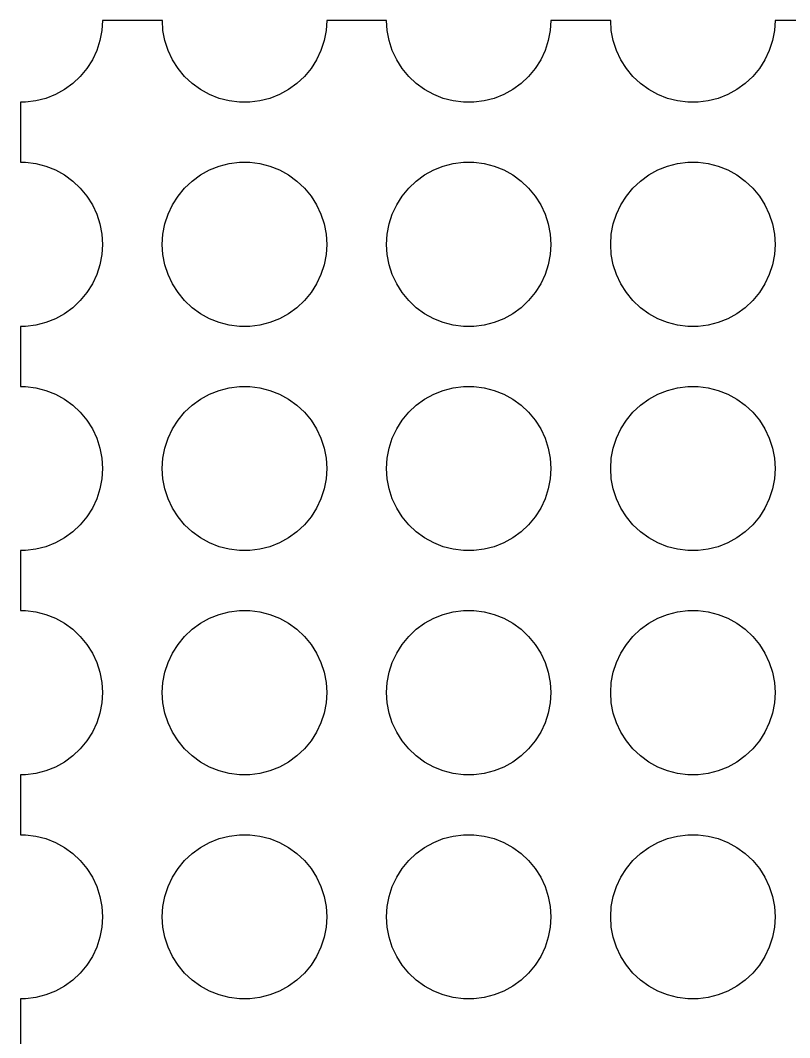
# Model space of a CAD drawing. Header units: metres. Extents: x -98 to 98, y -142 to 142.
# Drawn here: x -97.5 to -46, y 74.4 to 142.5 of the extents above; entities that cross this region are included whole.
import ezdxf

# ---------------------------------------------------------------- set-up
doc = ezdxf.new("R2010")
doc.units = ezdxf.units.M

msp = doc.modelspace()

# ---------------------------------------------------------------- linework, layer by layer
for p, q in [((-92.0006, 142.49), (-92.0434, 141.811)), ((-87.9994, 142.49), (-92.0006, 142.49)), ((-87.9566, 141.811), (-87.9994, 142.49)), ((-77.0006, 142.49), (-77.0434, 141.811)), ((-72.9994, 142.49), (-77.0006, 142.49)), ((-72.9566, 141.811), (-72.9994, 142.49)), ((-62.0006, 142.49), (-62.0434, 141.811)), ((-57.9994, 142.49), (-62.0006, 142.49)), ((-57.9566, 141.811), (-57.9994, 142.49)), ((-47.0006, 142.49), (-47.0434, 141.811)), ((-42.9994, 142.49), (-47.0006, 142.49)), ((-92.0434, 141.811), (-92.1728, 141.132)), ((-87.8272, 141.132), (-87.9566, 141.811)), ((-77.0434, 141.811), (-77.1728, 141.132)), ((-72.8272, 141.132), (-72.9566, 141.811)), ((-62.0434, 141.811), (-62.1728, 141.132)), ((-57.8272, 141.132), (-57.9566, 141.811)), ((-47.0434, 141.811), (-47.1728, 141.132)), ((-92.1728, 141.132), (-92.3862, 140.475)), ((-87.6138, 140.475), (-87.8272, 141.132)), ((-77.1728, 141.132), (-77.3862, 140.475)), ((-72.6138, 140.475), (-72.8272, 141.132)), ((-62.1728, 141.132), (-62.3862, 140.475)), ((-57.6138, 140.475), (-57.8272, 141.132)), ((-47.1728, 141.132), (-47.3862, 140.475)), ((-92.3862, 140.475), (-92.6803, 139.85)), ((-87.3197, 139.85), (-87.6138, 140.475)), ((-77.3862, 140.475), (-77.6803, 139.85)), ((-72.3197, 139.85), (-72.6138, 140.475)), ((-62.3862, 140.475), (-62.6803, 139.85)), ((-57.3197, 139.85), (-57.6138, 140.475)), ((-47.3862, 140.475), (-47.6803, 139.85)), ((-92.6803, 139.85), (-93.0504, 139.267)), ((-86.9496, 139.267), (-87.3197, 139.85)), ((-77.6803, 139.85), (-78.0504, 139.267)), ((-71.9496, 139.267), (-72.3197, 139.85)), ((-62.6803, 139.85), (-63.0504, 139.267)), ((-56.9496, 139.267), (-57.3197, 139.85)), ((-47.6803, 139.85), (-48.0504, 139.267)), ((-93.0504, 139.267), (-93.4907, 138.735)), ((-86.5093, 138.735), (-86.9496, 139.267)), ((-78.0504, 139.267), (-78.4907, 138.735)), ((-71.5093, 138.735), (-71.9496, 139.267)), ((-63.0504, 139.267), (-63.4907, 138.735)), ((-56.5093, 138.735), (-56.9496, 139.267)), ((-48.0504, 139.267), (-48.4907, 138.735)), ((-93.9942, 138.262), (-94.5529, 137.856)), ((-93.4907, 138.735), (-93.9942, 138.262)), ((-86.0058, 138.262), (-86.5093, 138.735)), ((-85.447, 137.856), (-86.0058, 138.262)), ((-78.9942, 138.262), (-79.5529, 137.856)), ((-78.4907, 138.735), (-78.9942, 138.262)), ((-71.0058, 138.262), (-71.5093, 138.735)), ((-70.447, 137.856), (-71.0058, 138.262)), ((-63.9942, 138.262), (-64.5529, 137.856)), ((-63.4907, 138.735), (-63.9942, 138.262)), ((-56.0058, 138.262), (-56.5093, 138.735)), ((-55.447, 137.856), (-56.0058, 138.262)), ((-48.9942, 138.262), (-49.5529, 137.856)), ((-48.4907, 138.735), (-48.9942, 138.262)), ((-95.1582, 137.523), (-95.8004, 137.269)), ((-94.5529, 137.856), (-95.1582, 137.523)), ((-84.8418, 137.523), (-85.447, 137.856)), ((-84.1996, 137.269), (-84.8418, 137.523)), ((-80.1582, 137.523), (-80.8004, 137.269)), ((-79.5529, 137.856), (-80.1582, 137.523)), ((-69.8418, 137.523), (-70.447, 137.856)), ((-69.1996, 137.269), (-69.8418, 137.523)), ((-65.1582, 137.523), (-65.8004, 137.269)), ((-64.5529, 137.856), (-65.1582, 137.523)), ((-54.8418, 137.523), (-55.447, 137.856)), ((-54.1996, 137.269), (-54.8418, 137.523)), ((-50.1582, 137.523), (-50.8004, 137.269)), ((-49.5529, 137.856), (-50.1582, 137.523)), ((-97.1546, 137.011), (-97.5, 137.011)), ((-97.5, 137.011), (-97.5, 132.989)), ((-96.4694, 137.097), (-97.1546, 137.011)), ((-95.8004, 137.269), (-96.4694, 137.097)), ((-83.5306, 137.097), (-84.1996, 137.269)), ((-82.8453, 137.011), (-83.5306, 137.097)), ((-82.1546, 137.011), (-82.8453, 137.011)), ((-81.4694, 137.097), (-82.1546, 137.011)), ((-80.8004, 137.269), (-81.4694, 137.097)), ((-68.5306, 137.097), (-69.1996, 137.269)), ((-67.8453, 137.011), (-68.5306, 137.097)), ((-67.1546, 137.011), (-67.8453, 137.011)), ((-66.4694, 137.097), (-67.1546, 137.011)), ((-65.8004, 137.269), (-66.4694, 137.097)), ((-53.5306, 137.097), (-54.1996, 137.269)), ((-52.8453, 137.011), (-53.5306, 137.097)), ((-52.1546, 137.011), (-52.8453, 137.011)), ((-51.4694, 137.097), (-52.1546, 137.011)), ((-50.8004, 137.269), (-51.4694, 137.097)), ((-97.5, 132.989), (-97.1546, 132.989)), ((-97.1546, 132.989), (-96.4694, 132.903)), ((-96.4694, 132.903), (-95.8004, 132.731)), ((-84.1996, 132.731), (-83.5306, 132.903)), ((-83.5306, 132.903), (-82.8453, 132.989)), ((-82.8453, 132.989), (-82.1546, 132.989)), ((-82.1546, 132.989), (-81.4694, 132.903)), ((-81.4694, 132.903), (-80.8004, 132.731)), ((-69.1996, 132.731), (-68.5306, 132.903)), ((-68.5306, 132.903), (-67.8453, 132.989)), ((-67.8453, 132.989), (-67.1546, 132.989)), ((-67.1546, 132.989), (-66.4694, 132.903)), ((-66.4694, 132.903), (-65.8004, 132.731)), ((-54.1996, 132.731), (-53.5306, 132.903)), ((-53.5306, 132.903), (-52.8453, 132.989)), ((-52.8453, 132.989), (-52.1546, 132.989)), ((-52.1546, 132.989), (-51.4694, 132.903)), ((-51.4694, 132.903), (-50.8004, 132.731)), ((-95.8004, 132.731), (-95.1582, 132.477)), ((-95.1582, 132.477), (-94.5529, 132.144)), ((-94.5529, 132.144), (-93.9942, 131.738)), ((-86.0058, 131.738), (-85.447, 132.144)), ((-85.447, 132.144), (-84.8418, 132.477)), ((-84.8418, 132.477), (-84.1996, 132.731)), ((-80.8004, 132.731), (-80.1582, 132.477)), ((-80.1582, 132.477), (-79.5529, 132.144)), ((-79.5529, 132.144), (-78.9942, 131.738)), ((-71.0058, 131.738), (-70.447, 132.144)), ((-70.447, 132.144), (-69.8418, 132.477)), ((-69.8418, 132.477), (-69.1996, 132.731)), ((-65.8004, 132.731), (-65.1582, 132.477)), ((-65.1582, 132.477), (-64.5529, 132.144)), ((-64.5529, 132.144), (-63.9942, 131.738)), ((-56.0058, 131.738), (-55.447, 132.144)), ((-55.447, 132.144), (-54.8418, 132.477)), ((-54.8418, 132.477), (-54.1996, 132.731)), ((-50.8004, 132.731), (-50.1582, 132.477)), ((-50.1582, 132.477), (-49.5529, 132.144)), ((-49.5529, 132.144), (-48.9942, 131.738)), ((-93.9942, 131.738), (-93.4907, 131.265)), ((-86.5093, 131.265), (-86.0058, 131.738)), ((-78.9942, 131.738), (-78.4907, 131.265)), ((-71.5093, 131.265), (-71.0058, 131.738)), ((-63.9942, 131.738), (-63.4907, 131.265)), ((-56.5093, 131.265), (-56.0058, 131.738)), ((-48.9942, 131.738), (-48.4907, 131.265)), ((-93.4907, 131.265), (-93.0504, 130.733)), ((-93.0504, 130.733), (-92.6803, 130.15)), ((-87.3197, 130.15), (-86.9496, 130.733)), ((-86.9496, 130.733), (-86.5093, 131.265)), ((-78.4907, 131.265), (-78.0504, 130.733)), ((-78.0504, 130.733), (-77.6803, 130.15)), ((-72.3197, 130.15), (-71.9496, 130.733)), ((-71.9496, 130.733), (-71.5093, 131.265)), ((-63.4907, 131.265), (-63.0504, 130.733)), ((-63.0504, 130.733), (-62.6803, 130.15)), ((-57.3197, 130.15), (-56.9496, 130.733)), ((-56.9496, 130.733), (-56.5093, 131.265)), ((-48.4907, 131.265), (-48.0504, 130.733)), ((-48.0504, 130.733), (-47.6803, 130.15)), ((-92.6803, 130.15), (-92.3862, 129.525)), ((-87.6138, 129.525), (-87.3197, 130.15)), ((-77.6803, 130.15), (-77.3862, 129.525)), ((-72.6138, 129.525), (-72.3197, 130.15)), ((-62.6803, 130.15), (-62.3862, 129.525)), ((-57.6138, 129.525), (-57.3197, 130.15)), ((-47.6803, 130.15), (-47.3862, 129.525)), ((-92.3862, 129.525), (-92.1728, 128.868)), ((-87.8272, 128.868), (-87.6138, 129.525)), ((-77.3862, 129.525), (-77.1728, 128.868)), ((-72.8272, 128.868), (-72.6138, 129.525)), ((-62.3862, 129.525), (-62.1728, 128.868)), ((-57.8272, 128.868), (-57.6138, 129.525)), ((-47.3862, 129.525), (-47.1728, 128.868)), ((-92.1728, 128.868), (-92.0434, 128.189)), ((-87.9566, 128.189), (-87.8272, 128.868)), ((-77.1728, 128.868), (-77.0434, 128.189)), ((-72.9566, 128.189), (-72.8272, 128.868)), ((-62.1728, 128.868), (-62.0434, 128.189)), ((-57.9566, 128.189), (-57.8272, 128.868)), ((-47.1728, 128.868), (-47.0434, 128.189)), ((-92.0434, 128.189), (-92, 127.5)), ((-88, 127.5), (-87.9566, 128.189)), ((-77.0434, 128.189), (-77, 127.5)), ((-73, 127.5), (-72.9566, 128.189)), ((-62.0434, 128.189), (-62, 127.5)), ((-58, 127.5), (-57.9566, 128.189)), ((-47.0434, 128.189), (-47, 127.5)), ((-92, 127.5), (-92.0434, 126.811)), ((-87.9566, 126.811), (-88, 127.5)), ((-77, 127.5), (-77.0434, 126.811)), ((-72.9566, 126.811), (-73, 127.5)), ((-62, 127.5), (-62.0434, 126.811)), ((-57.9566, 126.811), (-58, 127.5)), ((-47, 127.5), (-47.0434, 126.811)), ((-92.0434, 126.811), (-92.1728, 126.132)), ((-87.8272, 126.132), (-87.9566, 126.811)), ((-77.0434, 126.811), (-77.1728, 126.132)), ((-72.8272, 126.132), (-72.9566, 126.811)), ((-62.0434, 126.811), (-62.1728, 126.132)), ((-57.8272, 126.132), (-57.9566, 126.811)), ((-47.0434, 126.811), (-47.1728, 126.132)), ((-92.1728, 126.132), (-92.3862, 125.475)), ((-87.6138, 125.475), (-87.8272, 126.132)), ((-77.1728, 126.132), (-77.3862, 125.475)), ((-72.6138, 125.475), (-72.8272, 126.132)), ((-62.1728, 126.132), (-62.3862, 125.475)), ((-57.6138, 125.475), (-57.8272, 126.132)), ((-47.1728, 126.132), (-47.3862, 125.475)), ((-92.3862, 125.475), (-92.6803, 124.85)), ((-87.3197, 124.85), (-87.6138, 125.475)), ((-77.3862, 125.475), (-77.6803, 124.85)), ((-72.3197, 124.85), (-72.6138, 125.475)), ((-62.3862, 125.475), (-62.6803, 124.85)), ((-57.3197, 124.85), (-57.6138, 125.475)), ((-47.3862, 125.475), (-47.6803, 124.85)), ((-92.6803, 124.85), (-93.0504, 124.267)), ((-86.9496, 124.267), (-87.3197, 124.85)), ((-77.6803, 124.85), (-78.0504, 124.267)), ((-71.9496, 124.267), (-72.3197, 124.85)), ((-62.6803, 124.85), (-63.0504, 124.267)), ((-56.9496, 124.267), (-57.3197, 124.85)), ((-47.6803, 124.85), (-48.0504, 124.267)), ((-93.0504, 124.267), (-93.4907, 123.735)), ((-86.5093, 123.735), (-86.9496, 124.267)), ((-78.0504, 124.267), (-78.4907, 123.735)), ((-71.5093, 123.735), (-71.9496, 124.267)), ((-63.0504, 124.267), (-63.4907, 123.735)), ((-56.5093, 123.735), (-56.9496, 124.267)), ((-48.0504, 124.267), (-48.4907, 123.735)), ((-93.9942, 123.262), (-94.5529, 122.856)), ((-93.4907, 123.735), (-93.9942, 123.262)), ((-86.0058, 123.262), (-86.5093, 123.735)), ((-85.447, 122.856), (-86.0058, 123.262)), ((-78.9942, 123.262), (-79.5529, 122.856)), ((-78.4907, 123.735), (-78.9942, 123.262)), ((-71.0058, 123.262), (-71.5093, 123.735)), ((-70.447, 122.856), (-71.0058, 123.262)), ((-63.9942, 123.262), (-64.5529, 122.856)), ((-63.4907, 123.735), (-63.9942, 123.262)), ((-56.0058, 123.262), (-56.5093, 123.735)), ((-55.447, 122.856), (-56.0058, 123.262)), ((-48.9942, 123.262), (-49.5529, 122.856)), ((-48.4907, 123.735), (-48.9942, 123.262)), ((-94.5529, 122.856), (-95.1582, 122.523)), ((-84.8418, 122.523), (-85.447, 122.856)), ((-79.5529, 122.856), (-80.1582, 122.523)), ((-69.8418, 122.523), (-70.447, 122.856)), ((-64.5529, 122.856), (-65.1582, 122.523)), ((-54.8418, 122.523), (-55.447, 122.856)), ((-49.5529, 122.856), (-50.1582, 122.523)), ((-97.1546, 122.011), (-97.5, 122.011)), ((-97.5, 122.011), (-97.5, 117.989)), ((-96.4694, 122.097), (-97.1546, 122.011)), ((-95.8004, 122.269), (-96.4694, 122.097)), ((-95.1582, 122.523), (-95.8004, 122.269)), ((-84.1996, 122.269), (-84.8418, 122.523)), ((-83.5306, 122.097), (-84.1996, 122.269)), ((-82.8453, 122.011), (-83.5306, 122.097)), ((-82.1546, 122.011), (-82.8453, 122.011)), ((-81.4694, 122.097), (-82.1546, 122.011)), ((-80.8004, 122.269), (-81.4694, 122.097)), ((-80.1582, 122.523), (-80.8004, 122.269)), ((-69.1996, 122.269), (-69.8418, 122.523)), ((-68.5306, 122.097), (-69.1996, 122.269)), ((-67.8453, 122.011), (-68.5306, 122.097)), ((-67.1546, 122.011), (-67.8453, 122.011)), ((-66.4694, 122.097), (-67.1546, 122.011)), ((-65.8004, 122.269), (-66.4694, 122.097)), ((-65.1582, 122.523), (-65.8004, 122.269)), ((-54.1996, 122.269), (-54.8418, 122.523)), ((-53.5306, 122.097), (-54.1996, 122.269)), ((-52.8453, 122.011), (-53.5306, 122.097)), ((-52.1546, 122.011), (-52.8453, 122.011)), ((-51.4694, 122.097), (-52.1546, 122.011)), ((-50.8004, 122.269), (-51.4694, 122.097)), ((-50.1582, 122.523), (-50.8004, 122.269)), ((-97.5, 117.989), (-97.1546, 117.989)), ((-97.1546, 117.989), (-96.4694, 117.903)), ((-96.4694, 117.903), (-95.8004, 117.731)), ((-84.1996, 117.731), (-83.5306, 117.903)), ((-83.5306, 117.903), (-82.8453, 117.989)), ((-82.8453, 117.989), (-82.1546, 117.989)), ((-82.1546, 117.989), (-81.4694, 117.903)), ((-81.4694, 117.903), (-80.8004, 117.731)), ((-69.1996, 117.731), (-68.5306, 117.903)), ((-68.5306, 117.903), (-67.8453, 117.989)), ((-67.8453, 117.989), (-67.1546, 117.989)), ((-67.1546, 117.989), (-66.4694, 117.903)), ((-66.4694, 117.903), (-65.8004, 117.731)), ((-54.1996, 117.731), (-53.5306, 117.903)), ((-53.5306, 117.903), (-52.8453, 117.989)), ((-52.8453, 117.989), (-52.1546, 117.989)), ((-52.1546, 117.989), (-51.4694, 117.903)), ((-51.4694, 117.903), (-50.8004, 117.731)), ((-95.8004, 117.731), (-95.1582, 117.477)), ((-95.1582, 117.477), (-94.5529, 117.144)), ((-94.5529, 117.144), (-93.9942, 116.738)), ((-86.0058, 116.738), (-85.447, 117.144)), ((-85.447, 117.144), (-84.8418, 117.477)), ((-84.8418, 117.477), (-84.1996, 117.731)), ((-80.8004, 117.731), (-80.1582, 117.477)), ((-80.1582, 117.477), (-79.5529, 117.144)), ((-79.5529, 117.144), (-78.9942, 116.738)), ((-71.0058, 116.738), (-70.447, 117.144)), ((-70.447, 117.144), (-69.8418, 117.477)), ((-69.8418, 117.477), (-69.1996, 117.731)), ((-65.8004, 117.731), (-65.1582, 117.477)), ((-65.1582, 117.477), (-64.5529, 117.144)), ((-64.5529, 117.144), (-63.9942, 116.738)), ((-56.0058, 116.738), (-55.447, 117.144)), ((-55.447, 117.144), (-54.8418, 117.477)), ((-54.8418, 117.477), (-54.1996, 117.731)), ((-50.8004, 117.731), (-50.1582, 117.477)), ((-50.1582, 117.477), (-49.5529, 117.144)), ((-49.5529, 117.144), (-48.9942, 116.738)), ((-93.9942, 116.738), (-93.4907, 116.265)), ((-86.5093, 116.265), (-86.0058, 116.738)), ((-78.9942, 116.738), (-78.4907, 116.265)), ((-71.5093, 116.265), (-71.0058, 116.738)), ((-63.9942, 116.738), (-63.4907, 116.265)), ((-56.5093, 116.265), (-56.0058, 116.738)), ((-48.9942, 116.738), (-48.4907, 116.265)), ((-93.4907, 116.265), (-93.0504, 115.733)), ((-93.0504, 115.733), (-92.6803, 115.15)), ((-87.3197, 115.15), (-86.9496, 115.733)), ((-86.9496, 115.733), (-86.5093, 116.265)), ((-78.4907, 116.265), (-78.0504, 115.733)), ((-78.0504, 115.733), (-77.6803, 115.15)), ((-72.3197, 115.15), (-71.9496, 115.733)), ((-71.9496, 115.733), (-71.5093, 116.265)), ((-63.4907, 116.265), (-63.0504, 115.733)), ((-63.0504, 115.733), (-62.6803, 115.15)), ((-57.3197, 115.15), (-56.9496, 115.733)), ((-56.9496, 115.733), (-56.5093, 116.265)), ((-48.4907, 116.265), (-48.0504, 115.733)), ((-48.0504, 115.733), (-47.6803, 115.15)), ((-92.6803, 115.15), (-92.3862, 114.525)), ((-87.6138, 114.525), (-87.3197, 115.15)), ((-77.6803, 115.15), (-77.3862, 114.525)), ((-72.6138, 114.525), (-72.3197, 115.15)), ((-62.6803, 115.15), (-62.3862, 114.525)), ((-57.6138, 114.525), (-57.3197, 115.15)), ((-47.6803, 115.15), (-47.3862, 114.525)), ((-92.3862, 114.525), (-92.1728, 113.868)), ((-87.8272, 113.868), (-87.6138, 114.525)), ((-77.3862, 114.525), (-77.1728, 113.868)), ((-72.8272, 113.868), (-72.6138, 114.525)), ((-62.3862, 114.525), (-62.1728, 113.868)), ((-57.8272, 113.868), (-57.6138, 114.525)), ((-47.3862, 114.525), (-47.1728, 113.868)), ((-92.1728, 113.868), (-92.0434, 113.189)), ((-87.9566, 113.189), (-87.8272, 113.868)), ((-77.1728, 113.868), (-77.0434, 113.189)), ((-72.9566, 113.189), (-72.8272, 113.868)), ((-62.1728, 113.868), (-62.0434, 113.189)), ((-57.9566, 113.189), (-57.8272, 113.868)), ((-47.1728, 113.868), (-47.0434, 113.189)), ((-92.0434, 113.189), (-92, 112.5)), ((-88, 112.5), (-87.9566, 113.189)), ((-77.0434, 113.189), (-77, 112.5)), ((-73, 112.5), (-72.9566, 113.189)), ((-62.0434, 113.189), (-62, 112.5)), ((-58, 112.5), (-57.9566, 113.189)), ((-47.0434, 113.189), (-47, 112.5)), ((-92, 112.5), (-92.0434, 111.811)), ((-87.9566, 111.811), (-88, 112.5)), ((-77, 112.5), (-77.0434, 111.811)), ((-72.9566, 111.811), (-73, 112.5)), ((-62, 112.5), (-62.0434, 111.811)), ((-57.9566, 111.811), (-58, 112.5)), ((-47, 112.5), (-47.0434, 111.811)), ((-92.0434, 111.811), (-92.1728, 111.132)), ((-87.8272, 111.132), (-87.9566, 111.811)), ((-77.0434, 111.811), (-77.1728, 111.132)), ((-72.8272, 111.132), (-72.9566, 111.811)), ((-62.0434, 111.811), (-62.1728, 111.132)), ((-57.8272, 111.132), (-57.9566, 111.811)), ((-47.0434, 111.811), (-47.1728, 111.132)), ((-92.1728, 111.132), (-92.3862, 110.475)), ((-87.6138, 110.475), (-87.8272, 111.132)), ((-77.1728, 111.132), (-77.3862, 110.475)), ((-72.6138, 110.475), (-72.8272, 111.132)), ((-62.1728, 111.132), (-62.3862, 110.475)), ((-57.6138, 110.475), (-57.8272, 111.132)), ((-47.1728, 111.132), (-47.3862, 110.475)), ((-92.3862, 110.475), (-92.6803, 109.85)), ((-87.3197, 109.85), (-87.6138, 110.475)), ((-77.3862, 110.475), (-77.6803, 109.85)), ((-72.3197, 109.85), (-72.6138, 110.475)), ((-62.3862, 110.475), (-62.6803, 109.85)), ((-57.3197, 109.85), (-57.6138, 110.475)), ((-47.3862, 110.475), (-47.6803, 109.85)), ((-92.6803, 109.85), (-93.0504, 109.267)), ((-86.9496, 109.267), (-87.3197, 109.85)), ((-77.6803, 109.85), (-78.0504, 109.267)), ((-71.9496, 109.267), (-72.3197, 109.85)), ((-62.6803, 109.85), (-63.0504, 109.267)), ((-56.9496, 109.267), (-57.3197, 109.85)), ((-47.6803, 109.85), (-48.0504, 109.267)), ((-93.0504, 109.267), (-93.4907, 108.735)), ((-86.5093, 108.735), (-86.9496, 109.267)), ((-78.0504, 109.267), (-78.4907, 108.735)), ((-71.5093, 108.735), (-71.9496, 109.267)), ((-63.0504, 109.267), (-63.4907, 108.735)), ((-56.5093, 108.735), (-56.9496, 109.267)), ((-48.0504, 109.267), (-48.4907, 108.735)), ((-93.9942, 108.262), (-94.5529, 107.856)), ((-93.4907, 108.735), (-93.9942, 108.262)), ((-86.0058, 108.262), (-86.5093, 108.735)), ((-85.447, 107.856), (-86.0058, 108.262)), ((-78.9942, 108.262), (-79.5529, 107.856)), ((-78.4907, 108.735), (-78.9942, 108.262)), ((-71.0058, 108.262), (-71.5093, 108.735)), ((-70.447, 107.856), (-71.0058, 108.262)), ((-63.9942, 108.262), (-64.5529, 107.856)), ((-63.4907, 108.735), (-63.9942, 108.262)), ((-56.0058, 108.262), (-56.5093, 108.735)), ((-55.447, 107.856), (-56.0058, 108.262)), ((-48.9942, 108.262), (-49.5529, 107.856)), ((-48.4907, 108.735), (-48.9942, 108.262)), ((-94.5529, 107.856), (-95.1582, 107.523)), ((-84.8418, 107.523), (-85.447, 107.856)), ((-79.5529, 107.856), (-80.1582, 107.523)), ((-69.8418, 107.523), (-70.447, 107.856)), ((-64.5529, 107.856), (-65.1582, 107.523)), ((-54.8418, 107.523), (-55.447, 107.856)), ((-49.5529, 107.856), (-50.1582, 107.523)), ((-97.1546, 107.011), (-97.5, 107.011)), ((-97.5, 107.011), (-97.5, 102.989)), ((-96.4694, 107.097), (-97.1546, 107.011)), ((-95.8004, 107.269), (-96.4694, 107.097)), ((-95.1582, 107.523), (-95.8004, 107.269)), ((-84.1996, 107.269), (-84.8418, 107.523)), ((-83.5306, 107.097), (-84.1996, 107.269)), ((-82.8453, 107.011), (-83.5306, 107.097)), ((-82.1546, 107.011), (-82.8453, 107.011)), ((-81.4694, 107.097), (-82.1546, 107.011)), ((-80.8004, 107.269), (-81.4694, 107.097)), ((-80.1582, 107.523), (-80.8004, 107.269)), ((-69.1996, 107.269), (-69.8418, 107.523)), ((-68.5306, 107.097), (-69.1996, 107.269)), ((-67.8453, 107.011), (-68.5306, 107.097)), ((-67.1546, 107.011), (-67.8453, 107.011)), ((-66.4694, 107.097), (-67.1546, 107.011)), ((-65.8004, 107.269), (-66.4694, 107.097)), ((-65.1582, 107.523), (-65.8004, 107.269)), ((-54.1996, 107.269), (-54.8418, 107.523)), ((-53.5306, 107.097), (-54.1996, 107.269)), ((-52.8453, 107.011), (-53.5306, 107.097)), ((-52.1546, 107.011), (-52.8453, 107.011)), ((-51.4694, 107.097), (-52.1546, 107.011)), ((-50.8004, 107.269), (-51.4694, 107.097)), ((-50.1582, 107.523), (-50.8004, 107.269)), ((-97.5, 102.989), (-97.1546, 102.989)), ((-97.1546, 102.989), (-96.4694, 102.903)), ((-96.4694, 102.903), (-95.8004, 102.731)), ((-84.1996, 102.731), (-83.5306, 102.903)), ((-83.5306, 102.903), (-82.8453, 102.989)), ((-82.8453, 102.989), (-82.1546, 102.989)), ((-82.1546, 102.989), (-81.4694, 102.903)), ((-81.4694, 102.903), (-80.8004, 102.731)), ((-69.1996, 102.731), (-68.5306, 102.903)), ((-68.5306, 102.903), (-67.8453, 102.989)), ((-67.8453, 102.989), (-67.1546, 102.989)), ((-67.1546, 102.989), (-66.4694, 102.903)), ((-66.4694, 102.903), (-65.8004, 102.731)), ((-54.1996, 102.731), (-53.5306, 102.903)), ((-53.5306, 102.903), (-52.8453, 102.989)), ((-52.8453, 102.989), (-52.1546, 102.989)), ((-52.1546, 102.989), (-51.4694, 102.903)), ((-51.4694, 102.903), (-50.8004, 102.731)), ((-95.8004, 102.731), (-95.1582, 102.477)), ((-95.1582, 102.477), (-94.5529, 102.144)), ((-94.5529, 102.144), (-93.9942, 101.738)), ((-86.0058, 101.738), (-85.447, 102.144)), ((-85.447, 102.144), (-84.8418, 102.477)), ((-84.8418, 102.477), (-84.1996, 102.731)), ((-80.8004, 102.731), (-80.1582, 102.477)), ((-80.1582, 102.477), (-79.5529, 102.144)), ((-79.5529, 102.144), (-78.9942, 101.738)), ((-71.0058, 101.738), (-70.447, 102.144)), ((-70.447, 102.144), (-69.8418, 102.477)), ((-69.8418, 102.477), (-69.1996, 102.731)), ((-65.8004, 102.731), (-65.1582, 102.477)), ((-65.1582, 102.477), (-64.5529, 102.144)), ((-64.5529, 102.144), (-63.9942, 101.738)), ((-56.0058, 101.738), (-55.447, 102.144)), ((-55.447, 102.144), (-54.8418, 102.477)), ((-54.8418, 102.477), (-54.1996, 102.731)), ((-50.8004, 102.731), (-50.1582, 102.477)), ((-50.1582, 102.477), (-49.5529, 102.144)), ((-49.5529, 102.144), (-48.9942, 101.738)), ((-93.9942, 101.738), (-93.4907, 101.265)), ((-86.5093, 101.265), (-86.0058, 101.738)), ((-78.9942, 101.738), (-78.4907, 101.265)), ((-71.5093, 101.265), (-71.0058, 101.738)), ((-63.9942, 101.738), (-63.4907, 101.265)), ((-56.5093, 101.265), (-56.0058, 101.738)), ((-48.9942, 101.738), (-48.4907, 101.265)), ((-93.4907, 101.265), (-93.0504, 100.733)), ((-86.9496, 100.733), (-86.5093, 101.265)), ((-78.4907, 101.265), (-78.0504, 100.733)), ((-71.9496, 100.733), (-71.5093, 101.265)), ((-63.4907, 101.265), (-63.0504, 100.733)), ((-56.9496, 100.733), (-56.5093, 101.265)), ((-48.4907, 101.265), (-48.0504, 100.733)), ((-93.0504, 100.733), (-92.6803, 100.15)), ((-92.6803, 100.15), (-92.3862, 99.5247)), ((-87.6138, 99.5247), (-87.3197, 100.15)), ((-87.3197, 100.15), (-86.9496, 100.733)), ((-78.0504, 100.733), (-77.6803, 100.15)), ((-77.6803, 100.15), (-77.3862, 99.5247)), ((-72.6138, 99.5247), (-72.3197, 100.15)), ((-72.3197, 100.15), (-71.9496, 100.733)), ((-63.0504, 100.733), (-62.6803, 100.15)), ((-62.6803, 100.15), (-62.3862, 99.5247)), ((-57.6138, 99.5247), (-57.3197, 100.15)), ((-57.3197, 100.15), (-56.9496, 100.733)), ((-48.0504, 100.733), (-47.6803, 100.15)), ((-47.6803, 100.15), (-47.3862, 99.5247)), ((-92.3862, 99.5247), (-92.1728, 98.8678)), ((-87.8272, 98.8678), (-87.6138, 99.5247)), ((-77.3862, 99.5247), (-77.1728, 98.8678)), ((-72.8272, 98.8678), (-72.6138, 99.5247)), ((-62.3862, 99.5247), (-62.1728, 98.8678)), ((-57.8272, 98.8678), (-57.6138, 99.5247)), ((-47.3862, 99.5247), (-47.1728, 98.8678)), ((-92.1728, 98.8678), (-92.0434, 98.1893)), ((-87.9566, 98.1893), (-87.8272, 98.8678)), ((-77.1728, 98.8678), (-77.0434, 98.1893)), ((-72.9566, 98.1893), (-72.8272, 98.8678)), ((-62.1728, 98.8678), (-62.0434, 98.1893)), ((-57.9566, 98.1893), (-57.8272, 98.8678)), ((-47.1728, 98.8678), (-47.0434, 98.1893)), ((-92.0434, 98.1893), (-92, 97.5)), ((-88, 97.5), (-87.9566, 98.1893)), ((-77.0434, 98.1893), (-77, 97.5)), ((-73, 97.5), (-72.9566, 98.1893)), ((-62.0434, 98.1893), (-62, 97.5)), ((-58, 97.5), (-57.9566, 98.1893)), ((-47.0434, 98.1893), (-47, 97.5)), ((-92, 97.5), (-92.0434, 96.8107)), ((-87.9566, 96.8107), (-88, 97.5)), ((-77, 97.5), (-77.0434, 96.8107)), ((-72.9566, 96.8107), (-73, 97.5)), ((-62, 97.5), (-62.0434, 96.8107)), ((-57.9566, 96.8107), (-58, 97.5)), ((-47, 97.5), (-47.0434, 96.8107)), ((-92.0434, 96.8107), (-92.1728, 96.1322)), ((-87.8272, 96.1322), (-87.9566, 96.8107)), ((-77.0434, 96.8107), (-77.1728, 96.1322)), ((-72.8272, 96.1322), (-72.9566, 96.8107)), ((-62.0434, 96.8107), (-62.1728, 96.1322)), ((-57.8272, 96.1322), (-57.9566, 96.8107)), ((-47.0434, 96.8107), (-47.1728, 96.1322)), ((-92.1728, 96.1322), (-92.3862, 95.4753)), ((-87.6138, 95.4753), (-87.8272, 96.1322)), ((-77.1728, 96.1322), (-77.3862, 95.4753)), ((-72.6138, 95.4753), (-72.8272, 96.1322)), ((-62.1728, 96.1322), (-62.3862, 95.4753)), ((-57.6138, 95.4753), (-57.8272, 96.1322)), ((-47.1728, 96.1322), (-47.3862, 95.4753)), ((-92.3862, 95.4753), (-92.6803, 94.8504)), ((-87.3197, 94.8504), (-87.6138, 95.4753)), ((-77.3862, 95.4753), (-77.6803, 94.8504)), ((-72.3197, 94.8504), (-72.6138, 95.4753)), ((-62.3862, 95.4753), (-62.6803, 94.8504)), ((-57.3197, 94.8504), (-57.6138, 95.4753)), ((-47.3862, 95.4753), (-47.6803, 94.8504)), ((-92.6803, 94.8504), (-93.0504, 94.2672)), ((-86.9496, 94.2672), (-87.3197, 94.8504)), ((-77.6803, 94.8504), (-78.0504, 94.2672)), ((-71.9496, 94.2672), (-72.3197, 94.8504)), ((-62.6803, 94.8504), (-63.0504, 94.2672)), ((-56.9496, 94.2672), (-57.3197, 94.8504)), ((-47.6803, 94.8504), (-48.0504, 94.2672)), ((-93.0504, 94.2672), (-93.4907, 93.735)), ((-86.5093, 93.735), (-86.9496, 94.2672)), ((-78.0504, 94.2672), (-78.4907, 93.735)), ((-71.5093, 93.735), (-71.9496, 94.2672)), ((-63.0504, 94.2672), (-63.4907, 93.735)), ((-56.5093, 93.735), (-56.9496, 94.2672)), ((-48.0504, 94.2672), (-48.4907, 93.735)), ((-93.4907, 93.735), (-93.9942, 93.2622)), ((-86.0058, 93.2622), (-86.5093, 93.735)), ((-78.4907, 93.735), (-78.9942, 93.2622)), ((-71.0058, 93.2622), (-71.5093, 93.735)), ((-63.4907, 93.735), (-63.9942, 93.2622)), ((-56.0058, 93.2622), (-56.5093, 93.735)), ((-48.4907, 93.735), (-48.9942, 93.2622)), ((-94.5529, 92.8562), (-95.1582, 92.5235)), ((-93.9942, 93.2622), (-94.5529, 92.8562)), ((-85.447, 92.8562), (-86.0058, 93.2622)), ((-84.8418, 92.5235), (-85.447, 92.8562)), ((-79.5529, 92.8562), (-80.1582, 92.5235)), ((-78.9942, 93.2622), (-79.5529, 92.8562)), ((-70.447, 92.8562), (-71.0058, 93.2622)), ((-69.8418, 92.5235), (-70.447, 92.8562)), ((-64.5529, 92.8562), (-65.1582, 92.5235)), ((-63.9942, 93.2622), (-64.5529, 92.8562)), ((-55.447, 92.8562), (-56.0058, 93.2622)), ((-54.8418, 92.5235), (-55.447, 92.8562)), ((-49.5529, 92.8562), (-50.1582, 92.5235)), ((-48.9942, 93.2622), (-49.5529, 92.8562)), ((-97.1546, 92.0108), (-97.5, 92.0108)), ((-97.5, 92.0108), (-97.5, 87.9891)), ((-96.4694, 92.0974), (-97.1546, 92.0108)), ((-95.8004, 92.2692), (-96.4694, 92.0974)), ((-95.1582, 92.5235), (-95.8004, 92.2692)), ((-84.1996, 92.2692), (-84.8418, 92.5235)), ((-83.5306, 92.0974), (-84.1996, 92.2692)), ((-82.8453, 92.0108), (-83.5306, 92.0974)), ((-82.1546, 92.0108), (-82.8453, 92.0108)), ((-81.4694, 92.0974), (-82.1546, 92.0108)), ((-80.8004, 92.2692), (-81.4694, 92.0974)), ((-80.1582, 92.5235), (-80.8004, 92.2692)), ((-69.1996, 92.2692), (-69.8418, 92.5235)), ((-68.5306, 92.0974), (-69.1996, 92.2692)), ((-67.8453, 92.0108), (-68.5306, 92.0974)), ((-67.1546, 92.0108), (-67.8453, 92.0108)), ((-66.4694, 92.0974), (-67.1546, 92.0108)), ((-65.8004, 92.2692), (-66.4694, 92.0974)), ((-65.1582, 92.5235), (-65.8004, 92.2692)), ((-54.1996, 92.2692), (-54.8418, 92.5235)), ((-53.5306, 92.0974), (-54.1996, 92.2692)), ((-52.8453, 92.0108), (-53.5306, 92.0974)), ((-52.1546, 92.0108), (-52.8453, 92.0108)), ((-51.4694, 92.0974), (-52.1546, 92.0108)), ((-50.8004, 92.2692), (-51.4694, 92.0974)), ((-50.1582, 92.5235), (-50.8004, 92.2692)), ((-97.5, 87.9891), (-97.1546, 87.9891)), ((-97.1546, 87.9891), (-96.4694, 87.9026)), ((-96.4694, 87.9026), (-95.8004, 87.7308)), ((-84.1996, 87.7308), (-83.5306, 87.9026)), ((-83.5306, 87.9026), (-82.8453, 87.9891)), ((-82.8453, 87.9891), (-82.1546, 87.9891)), ((-82.1546, 87.9891), (-81.4694, 87.9026)), ((-81.4694, 87.9026), (-80.8004, 87.7308)), ((-69.1996, 87.7308), (-68.5306, 87.9026)), ((-68.5306, 87.9026), (-67.8453, 87.9891)), ((-67.8453, 87.9891), (-67.1546, 87.9891)), ((-67.1546, 87.9891), (-66.4694, 87.9026)), ((-66.4694, 87.9026), (-65.8004, 87.7308)), ((-54.1996, 87.7308), (-53.5306, 87.9026)), ((-53.5306, 87.9026), (-52.8453, 87.9891)), ((-52.8453, 87.9891), (-52.1546, 87.9891)), ((-52.1546, 87.9891), (-51.4694, 87.9026)), ((-51.4694, 87.9026), (-50.8004, 87.7308)), ((-95.8004, 87.7308), (-95.1582, 87.4765)), ((-95.1582, 87.4765), (-94.5529, 87.1438)), ((-94.5529, 87.1438), (-93.9942, 86.7378)), ((-86.0058, 86.7378), (-85.447, 87.1438)), ((-85.447, 87.1438), (-84.8418, 87.4765)), ((-84.8418, 87.4765), (-84.1996, 87.7308)), ((-80.8004, 87.7308), (-80.1582, 87.4765)), ((-80.1582, 87.4765), (-79.5529, 87.1438)), ((-79.5529, 87.1438), (-78.9942, 86.7378)), ((-71.0058, 86.7378), (-70.447, 87.1438)), ((-70.447, 87.1438), (-69.8418, 87.4765)), ((-69.8418, 87.4765), (-69.1996, 87.7308)), ((-65.8004, 87.7308), (-65.1582, 87.4765)), ((-65.1582, 87.4765), (-64.5529, 87.1438)), ((-64.5529, 87.1438), (-63.9942, 86.7378)), ((-56.0058, 86.7378), (-55.447, 87.1438)), ((-55.447, 87.1438), (-54.8418, 87.4765)), ((-54.8418, 87.4765), (-54.1996, 87.7308)), ((-50.8004, 87.7308), (-50.1582, 87.4765)), ((-50.1582, 87.4765), (-49.5529, 87.1438)), ((-49.5529, 87.1438), (-48.9942, 86.7378)), ((-93.9942, 86.7378), (-93.4907, 86.265)), ((-86.5093, 86.265), (-86.0058, 86.7378)), ((-78.9942, 86.7378), (-78.4907, 86.265)), ((-71.5093, 86.265), (-71.0058, 86.7378)), ((-63.9942, 86.7378), (-63.4907, 86.265)), ((-56.5093, 86.265), (-56.0058, 86.7378)), ((-48.9942, 86.7378), (-48.4907, 86.265)), ((-93.4907, 86.265), (-93.0504, 85.7328)), ((-86.9496, 85.7328), (-86.5093, 86.265)), ((-78.4907, 86.265), (-78.0504, 85.7328)), ((-71.9496, 85.7328), (-71.5093, 86.265)), ((-63.4907, 86.265), (-63.0504, 85.7328)), ((-56.9496, 85.7328), (-56.5093, 86.265)), ((-48.4907, 86.265), (-48.0504, 85.7328)), ((-93.0504, 85.7328), (-92.6803, 85.1496)), ((-92.6803, 85.1496), (-92.3862, 84.5247)), ((-87.6138, 84.5247), (-87.3197, 85.1496)), ((-87.3197, 85.1496), (-86.9496, 85.7328)), ((-78.0504, 85.7328), (-77.6803, 85.1496)), ((-77.6803, 85.1496), (-77.3862, 84.5247)), ((-72.6138, 84.5247), (-72.3197, 85.1496)), ((-72.3197, 85.1496), (-71.9496, 85.7328)), ((-63.0504, 85.7328), (-62.6803, 85.1496)), ((-62.6803, 85.1496), (-62.3862, 84.5247)), ((-57.6138, 84.5247), (-57.3197, 85.1496)), ((-57.3197, 85.1496), (-56.9496, 85.7328)), ((-48.0504, 85.7328), (-47.6803, 85.1496)), ((-47.6803, 85.1496), (-47.3862, 84.5247)), ((-92.3862, 84.5247), (-92.1728, 83.8678)), ((-87.8272, 83.8678), (-87.6138, 84.5247)), ((-77.3862, 84.5247), (-77.1728, 83.8678)), ((-72.8272, 83.8678), (-72.6138, 84.5247)), ((-62.3862, 84.5247), (-62.1728, 83.8678)), ((-57.8272, 83.8678), (-57.6138, 84.5247)), ((-47.3862, 84.5247), (-47.1728, 83.8678)), ((-92.1728, 83.8678), (-92.0434, 83.1893)), ((-87.9566, 83.1893), (-87.8272, 83.8678)), ((-77.1728, 83.8678), (-77.0434, 83.1893)), ((-72.9566, 83.1893), (-72.8272, 83.8678)), ((-62.1728, 83.8678), (-62.0434, 83.1893)), ((-57.9566, 83.1893), (-57.8272, 83.8678)), ((-47.1728, 83.8678), (-47.0434, 83.1893)), ((-92.0434, 83.1893), (-92, 82.5)), ((-88, 82.5), (-87.9566, 83.1893)), ((-77.0434, 83.1893), (-77, 82.5)), ((-73, 82.5), (-72.9566, 83.1893)), ((-62.0434, 83.1893), (-62, 82.5)), ((-58, 82.5), (-57.9566, 83.1893)), ((-47.0434, 83.1893), (-47, 82.5)), ((-92, 82.5), (-92.0434, 81.8107)), ((-87.9566, 81.8107), (-88, 82.5)), ((-77, 82.5), (-77.0434, 81.8107)), ((-72.9566, 81.8107), (-73, 82.5)), ((-62, 82.5), (-62.0434, 81.8107)), ((-57.9566, 81.8107), (-58, 82.5)), ((-47, 82.5), (-47.0434, 81.8107)), ((-92.0434, 81.8107), (-92.1728, 81.1322)), ((-87.8272, 81.1322), (-87.9566, 81.8107)), ((-77.0434, 81.8107), (-77.1728, 81.1322)), ((-72.8272, 81.1322), (-72.9566, 81.8107)), ((-62.0434, 81.8107), (-62.1728, 81.1322)), ((-57.8272, 81.1322), (-57.9566, 81.8107)), ((-47.0434, 81.8107), (-47.1728, 81.1322)), ((-92.1728, 81.1322), (-92.3862, 80.4753)), ((-87.6138, 80.4753), (-87.8272, 81.1322)), ((-77.1728, 81.1322), (-77.3862, 80.4753)), ((-72.6138, 80.4753), (-72.8272, 81.1322)), ((-62.1728, 81.1322), (-62.3862, 80.4753)), ((-57.6138, 80.4753), (-57.8272, 81.1322)), ((-47.1728, 81.1322), (-47.3862, 80.4753)), ((-92.3862, 80.4753), (-92.6803, 79.8504)), ((-87.3197, 79.8504), (-87.6138, 80.4753)), ((-77.3862, 80.4753), (-77.6803, 79.8504)), ((-72.3197, 79.8504), (-72.6138, 80.4753)), ((-62.3862, 80.4753), (-62.6803, 79.8504)), ((-57.3197, 79.8504), (-57.6138, 80.4753)), ((-47.3862, 80.4753), (-47.6803, 79.8504)), ((-92.6803, 79.8504), (-93.0504, 79.2672)), ((-86.9496, 79.2672), (-87.3197, 79.8504)), ((-77.6803, 79.8504), (-78.0504, 79.2672)), ((-71.9496, 79.2672), (-72.3197, 79.8504)), ((-62.6803, 79.8504), (-63.0504, 79.2672)), ((-56.9496, 79.2672), (-57.3197, 79.8504)), ((-47.6803, 79.8504), (-48.0504, 79.2672)), ((-93.0504, 79.2672), (-93.4907, 78.735)), ((-86.5093, 78.735), (-86.9496, 79.2672)), ((-78.0504, 79.2672), (-78.4907, 78.735)), ((-71.5093, 78.735), (-71.9496, 79.2672)), ((-63.0504, 79.2672), (-63.4907, 78.735)), ((-56.5093, 78.735), (-56.9496, 79.2672)), ((-48.0504, 79.2672), (-48.4907, 78.735)), ((-93.4907, 78.735), (-93.9942, 78.2622)), ((-86.0058, 78.2622), (-86.5093, 78.735)), ((-78.4907, 78.735), (-78.9942, 78.2622)), ((-71.0058, 78.2622), (-71.5093, 78.735)), ((-63.4907, 78.735), (-63.9942, 78.2622)), ((-56.0058, 78.2622), (-56.5093, 78.735)), ((-48.4907, 78.735), (-48.9942, 78.2622)), ((-94.5529, 77.8562), (-95.1582, 77.5235)), ((-93.9942, 78.2622), (-94.5529, 77.8562)), ((-85.447, 77.8562), (-86.0058, 78.2622)), ((-84.8418, 77.5235), (-85.447, 77.8562)), ((-79.5529, 77.8562), (-80.1582, 77.5235)), ((-78.9942, 78.2622), (-79.5529, 77.8562)), ((-70.447, 77.8562), (-71.0058, 78.2622)), ((-69.8418, 77.5235), (-70.447, 77.8562)), ((-64.5529, 77.8562), (-65.1582, 77.5235)), ((-63.9942, 78.2622), (-64.5529, 77.8562)), ((-55.447, 77.8562), (-56.0058, 78.2622)), ((-54.8418, 77.5235), (-55.447, 77.8562)), ((-49.5529, 77.8562), (-50.1582, 77.5235)), ((-48.9942, 78.2622), (-49.5529, 77.8562)), ((-97.1546, 77.0108), (-97.5, 77.0108)), ((-97.5, 77.0108), (-97.5, 72.9891)), ((-96.4694, 77.0974), (-97.1546, 77.0108)), ((-95.8004, 77.2692), (-96.4694, 77.0974)), ((-95.1582, 77.5235), (-95.8004, 77.2692)), ((-84.1996, 77.2692), (-84.8418, 77.5235)), ((-83.5306, 77.0974), (-84.1996, 77.2692)), ((-82.8453, 77.0108), (-83.5306, 77.0974)), ((-82.1546, 77.0108), (-82.8453, 77.0108)), ((-81.4694, 77.0974), (-82.1546, 77.0108)), ((-80.8004, 77.2692), (-81.4694, 77.0974)), ((-80.1582, 77.5235), (-80.8004, 77.2692)), ((-69.1996, 77.2692), (-69.8418, 77.5235)), ((-68.5306, 77.0974), (-69.1996, 77.2692)), ((-67.8453, 77.0108), (-68.5306, 77.0974)), ((-67.1546, 77.0108), (-67.8453, 77.0108)), ((-66.4694, 77.0974), (-67.1546, 77.0108)), ((-65.8004, 77.2692), (-66.4694, 77.0974)), ((-65.1582, 77.5235), (-65.8004, 77.2692)), ((-54.1996, 77.2692), (-54.8418, 77.5235)), ((-53.5306, 77.0974), (-54.1996, 77.2692)), ((-52.8453, 77.0108), (-53.5306, 77.0974)), ((-52.1546, 77.0108), (-52.8453, 77.0108)), ((-51.4694, 77.0974), (-52.1546, 77.0108)), ((-50.8004, 77.2692), (-51.4694, 77.0974)), ((-50.1582, 77.5235), (-50.8004, 77.2692))]:
    msp.add_line(p, q)

doc.saveas('drawing.dxf')
